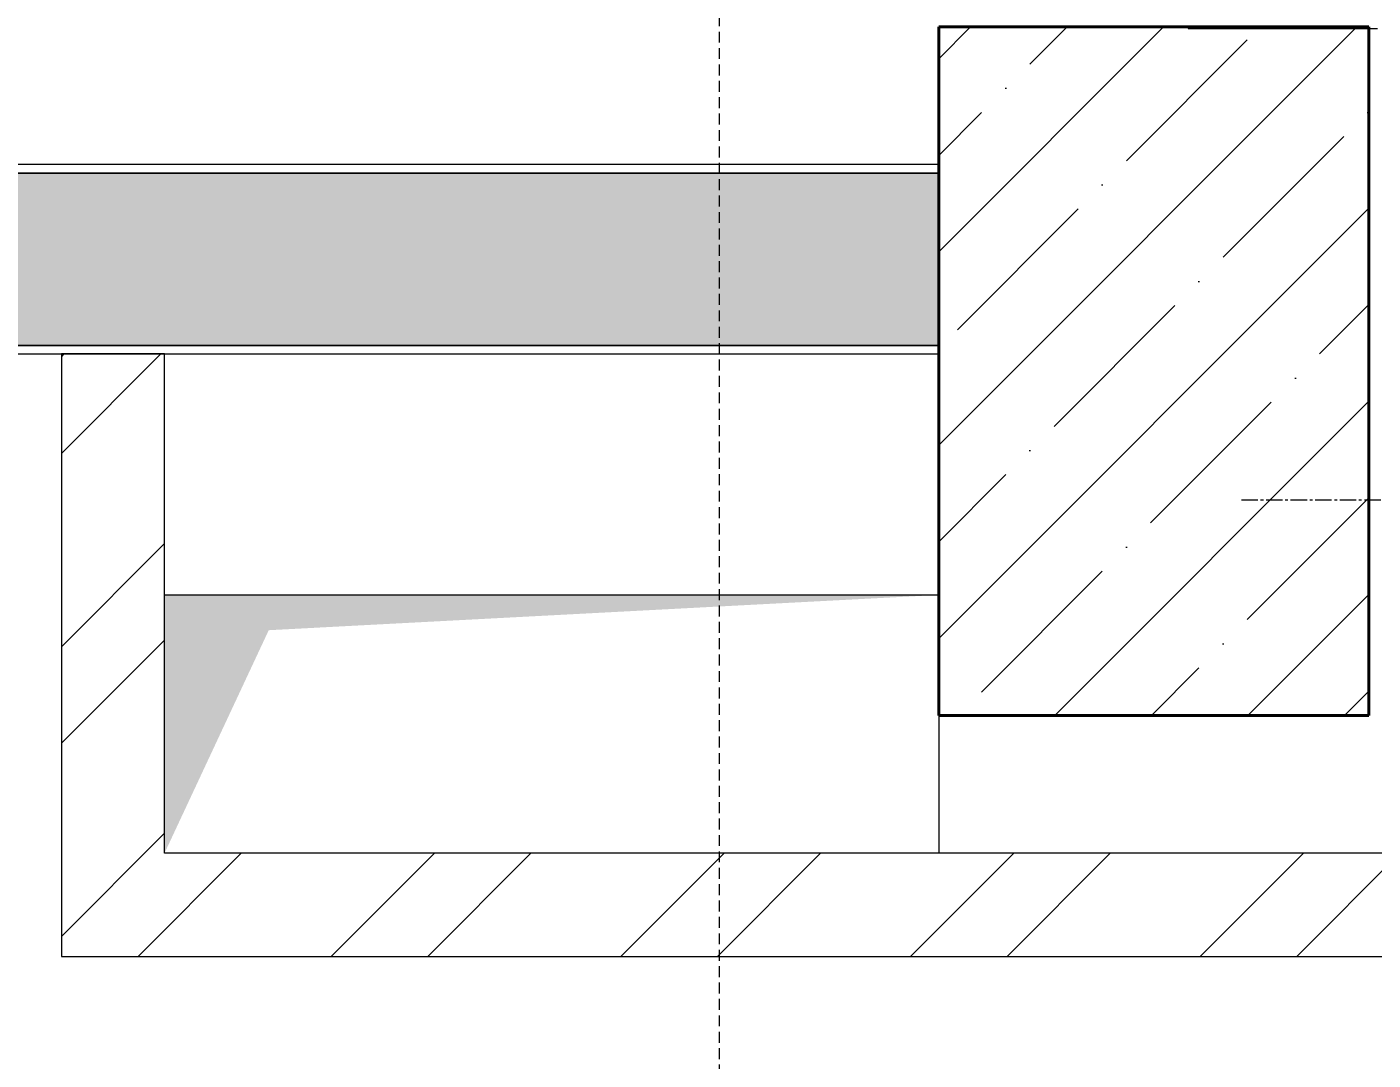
# Model space of a CAD drawing. Header units: millimetres. Extents: x -231292 to 573618, y -153144 to 564035.
# Drawn here: x 143219 to 144784, y 373351 to 374552 of the extents above; entities that cross this region are included whole.
import ezdxf
from ezdxf import colors
from ezdxf.entities.mleader import LeaderData, LeaderLine
from ezdxf.math import Vec2, Vec3

# ---------------------------------------------------------------- set-up
doc = ezdxf.new("R2010")
doc.units = ezdxf.units.MM
for name, pattern in [('CENTER2', [28.575, 19.05, -3.175, 3.175, -3.175]), ('DASHED', [19.05, 12.7, -6.35]), ('HIDDEN2', [4.7625, 3.175, -1.5875])]:
    doc.linetypes.add(name, pattern=pattern)
doc.layers.get('0').update_dxf_attribs({"color": 250})
doc.layers.add('АР_Делит', color=250, linetype='Continuous', lineweight=0, plot=False)
for name, color, linetype, lineweight in [('АР_Колонны', 250, 'Continuous', 35), ('АР_Стены ЖБ', 250, 'Continuous', 35), ('АР_Стены кирпич', 250, 'Continuous', 20), ('АР_Стены ПЕНОблок', 250, 'Continuous', 20), ('АР_Тонкая', 250, 'Continuous', 5), ('АР_Штриховка', 250, 'Continuous', 0), ('ОВ_Шахты', 250, 'Continuous', 5), ('РД_Воронки с кровли', 250, 'Continuous', 18), ('РД_Оси_100', 250, 'Continuous', 0)]:
    doc.layers.add(name, color=color, linetype=linetype, lineweight=lineweight)
doc.styles.add('style1', font='ARIALN.TTF')

# ---------------------------------------------------------------- blocks, each defined once
blk = doc.blocks.new('otv')
at = {"linetype": 'Continuous'}
blk.add_lwpolyline([(0, -1), (0, 0), (1, 0), (1, -1)], close=True, dxfattribs=at)
blk.add_solid([(0, -1), (0, 0), (0.1346, -0.1366), (1, 0)], dxfattribs=at)
blk = doc.blocks.new('СОШ_2200_АР_ОСИ_М100_28.05.24')
at = {"layer": 'АР_Делит', "color": 5, "linetype": 'DASHED'}
blk.add_lwpolyline([(114955, 135155), (114955, -355), (93595.036, -355), (93595.036, 13855), (94145, 13855), (94145, 68320), (66055, 68320), (66055, 13857.73), (83455, 13857.73), (83455, -355), (45245, -355), (45245, 13145), (44695, 13145), (44695, 26755), (45245, 26755), (45245, 68320), (20455, 68320), (20455, 26755), (27955, 26755), (27955, 13145), (-355, 13145), (-355, 100855), (37145, 100855), (37145, 129155)], dxfattribs=at)
at = {"layer": 'РД_Оси_100', "linetype": 'CENTER2'}
blk.add_line((119910, 7800), (94200, 7800), dxfattribs=at)

msp = doc.modelspace()

# ---------------------------------------------------------------- hatches: boundary and pattern name
at = {"layer": 'АР_Штриховка', "linetype": 'Continuous', "lineweight": 0}
h = msp.add_hatch(dxfattribs=at)
h.set_pattern_fill('AR-CONC', color=256, angle=45, style=0)
h.set_pattern_definition([(95, (50428.77, 366201.75), (140.09465, 117.55338), [19.05, -209.55]), (40, (50428.77, 366201.75), (-160.01845, 110.17673), [15.24, -167.6406]), (145.45144, (50440.44, 366211.55), (-19.9238, 227.7301), [16.19, -178.09024]), (91.1842, (50392.85, 366237.67), (221.41024, 161.9534), [28.575, -314.325]), (141.63556, (50411.3, 366251.17), (-7.0866, 342.8268), [24.285, -267.1356]), (36.18415, (50392.85, 366237.67), (-7.0866, 342.8268), [22.86, -251.4597]), (66, (50419.79, 366246.65), (179.51998, 34.89515), [19.05, -209.55]), (11, (50419.79, 366246.65), (-86.53993, 173.9412), [15.24, -167.64]), (116.45145, (50434.75, 366249.56), (92.98005, 208.83634), [16.19, -178.08994]), (82.5, (50428.77, 366201.75), (-57.60547, 61.973414), [0, -165.608, 0, -170.18, 0, -168.275]), (52.5, (50428.77, 366201.75), (-23.58973, 118.087), [0, -97.028, 0, -161.798, 0, -64.135]), (12.5, (50388.716, 366161.7), (99.927863, 91.826196), [0, -63.5, 0, -198.12, 0, -262.89]), (2.5, (50370.76, 366143.74), (86.7639, 122.7224), [0, -82.55, 0, -131.572, 0, -186.69])])
h.paths.add_polyline_path([(144578.768, 374549.752), (144778.768, 374549.752), (144778.768, 374551.753), (144578.768, 374551.753)], flags=0)
h.paths.add_polyline_path([(144578.768, 377801.753), (144778.768, 377801.753), (144778.768, 379301.753), (144578.768, 379301.753)], flags=0)
at = {"layer": 'АР_Штриховка', "linetype": 'Continuous', "lineweight": 5}
h = msp.add_hatch(dxfattribs=at)
h.set_pattern_fill('ANSI35', color=256, scale=25, angle=-360, style=0)
h.set_pattern_definition([(45, (50428.77, 366201.75), (-112.2532, 112.2532), []), (45, (50541.02, 366201.75), (-112.2532, 112.2532), [198.4375, -39.6875, 0, -39.6875])])
h.paths.add_polyline_path([(144278.768, 374551.752), (144278.768, 373751.752), (144778.768, 373751.752), (144778.768, 374551.752)], flags=0)
at = {"layer": 'АР_Штриховка', "linetype": 'Continuous', "lineweight": 0}
h = msp.add_hatch(dxfattribs=at)
h.set_pattern_fill('AR-CONC', color=256, angle=-315, style=0)
h.set_pattern_definition([(95, (50428.77, 366201.75), (140.09465, 117.55338), [19.05, -209.55]), (40, (50428.77, 366201.75), (-160.01845, 110.17673), [15.24, -167.6406]), (145.45144, (50440.44, 366211.55), (-19.9238, 227.7301), [16.19, -178.09024]), (91.1842, (50392.85, 366237.67), (221.41024, 161.9534), [28.575, -314.325]), (141.63556, (50411.3, 366251.17), (-7.0866, 342.8268), [24.285, -267.1356]), (36.18415, (50392.85, 366237.67), (-7.0866, 342.8268), [22.86, -251.4597]), (66, (50419.79, 366246.65), (179.51998, 34.89515), [19.05, -209.55]), (11, (50419.79, 366246.65), (-86.53993, 173.9412), [15.24, -167.64]), (116.45145, (50434.75, 366249.56), (92.98005, 208.83634), [16.19, -178.08994]), (82.5, (50428.77, 366201.75), (-57.60547, 61.973414), [0, -165.608, 0, -170.18, 0, -168.275]), (52.5, (50428.77, 366201.75), (-23.58973, 118.087), [0, -97.028, 0, -161.798, 0, -64.135]), (12.5, (50388.716, 366161.7), (99.927863, 91.826196), [0, -63.5, 0, -198.12, 0, -262.89]), (2.5, (50370.76, 366143.74), (86.7639, 122.7224), [0, -82.55, 0, -131.572, 0, -186.69])])
h.paths.add_polyline_path([(133627.768, 374381.752), (133627.768, 374181.752), (133628.767, 374181.752), (133628.767, 374381.752)], flags=0)
h.paths.add_polyline_path([(134878.768, 374381.752), (134878.768, 374181.752), (135778.767, 374181.752), (135778.767, 374381.752)], flags=0)
h.paths.add_polyline_path([(138678.767, 374381.752), (138678.767, 374181.752), (144279.453, 374181.752), (144279.453, 374381.752)], flags=0)
h = msp.add_hatch(dxfattribs=at)
h.set_pattern_fill('ANSI32', color=256, scale=25, style=0)
h.set_pattern_definition([(45, (50428.77, 366201.75), (-168.3798, 168.3798), []), (45, (50541.02, 366201.75), (-168.3798, 168.3798), [])])
h.paths.add_polyline_path([(143258.804, 373471.752), (143378.804, 373591.752), (143378.804, 374171.752), (143258.804, 374171.752)], flags=0)
h = msp.add_hatch(dxfattribs=at)
h.set_pattern_fill('ANSI32', color=256, scale=25, angle=-360, style=0)
h.set_pattern_definition([(45, (50428.77, 366201.75), (-168.3798, 168.3798), []), (45, (50541.02, 366201.75), (-168.3798, 168.3798), [])])
h.paths.add_polyline_path([(144828.768, 373471.752), (144828.768, 373591.752), (143378.804, 373591.752), (143258.804, 373471.752)], flags=0)

# ---------------------------------------------------------------- linework, layer by layer
at = {"layer": 'АР_Колонны', "linetype": 'HIDDEN2', "lineweight": 25}
for p, q in [((144278.768, 374551.752), (144778.768, 374551.752)), ((144278.768, 373751.752), (144278.768, 374551.752)), ((144778.768, 374551.752), (144778.768, 373751.752)), ((144778.768, 373751.752), (144278.768, 373751.752))]:
    msp.add_line(p, q, dxfattribs=at)
at = {"layer": 'АР_Колонны', "linetype": 'Continuous', "lineweight": 35}
for p, q in [((144278.768, 374551.752), (144278.768, 373751.752)), ((144778.768, 374551.752), (144278.768, 374551.752)), ((144778.768, 373751.752), (144778.768, 374551.752)), ((144278.768, 373751.752), (144778.768, 373751.752))]:
    msp.add_line(p, q, dxfattribs=at)
at = {"layer": 'АР_Стены ЖБ', "linetype": 'Continuous', "lineweight": 40}
for p, q in [((144278.768, 374551.752), (144278.768, 373751.752)), ((144778.768, 374551.752), (144278.768, 374551.752)), ((144778.768, 373751.752), (144778.768, 374551.752)), ((144278.768, 373751.752), (144778.768, 373751.752))]:
    msp.add_line(p, q, dxfattribs=at)
at = {"layer": 'АР_Стены кирпич', "linetype": 'Continuous', "lineweight": 20}
for p, q in [((143378.804, 374171.752), (143258.804, 374171.752)), ((143258.804, 374171.752), (143258.804, 373471.752)), ((143378.804, 373591.752), (143378.804, 374171.752)), ((144828.768, 373591.752), (143378.804, 373591.752)), ((143258.804, 373471.752), (144828.768, 373471.752))]:
    msp.add_line(p, q, dxfattribs=at)
at = {"layer": 'АР_Стены ПЕНОблок', "linetype": 'Continuous', "lineweight": 20}
for p, q in [((144578.768, 374551.753), (144578.768, 374549.752)), ((144578.768, 374549.752), (144778.768, 374549.752)), ((144778.768, 374549.752), (144778.768, 374551.753)), ((144279.453, 374381.752), (138678.767, 374381.752)), ((144279.453, 374181.752), (144279.453, 374381.752)), ((138678.767, 374181.752), (144279.453, 374181.752))]:
    msp.add_line(p, q, dxfattribs=at)
at = {"layer": 'АР_Тонкая', "linetype": 'Continuous', "lineweight": 0}
for p, q in [((144568.768, 374551.753), (144568.768, 374549.752)), ((144568.768, 374549.752), (144578.768, 374549.752)), ((144578.768, 374549.752), (144578.768, 374551.753)), ((144778.768, 374551.753), (144778.768, 374549.752)), ((144778.768, 374549.752), (144788.768, 374549.752)), ((144279.453, 374391.752), (138678.767, 374391.752)), ((144279.453, 374381.752), (144279.453, 374391.752)), ((138678.767, 374381.752), (144279.453, 374381.752)), ((144279.453, 374181.752), (138678.767, 374181.752)), ((138678.767, 374171.752), (144279.453, 374171.752)), ((144279.453, 374171.752), (144279.453, 374181.752))]:
    msp.add_line(p, q, dxfattribs=at)

# ---------------------------------------------------------------- block references
at = {"layer": 'ОВ_Шахты', "xscale": 900, "yscale": 300, "zscale": 1400}
msp.add_blockref('otv', (143378.768, 373891.752), dxfattribs=at)
at = {"layer": 'РД_Оси_100'}
msp.add_blockref('СОШ_2200_АР_ОСИ_М100_28.05.24', (50428.768, 366201.753), dxfattribs=at)

# ---------------------------------------------------------------- leaders
at = {"layer": 'РД_Воронки с кровли', "lineweight": 70}
ml = msp.add_multileader_mtext('Standard', dxfattribs=at)
ml.set_content('ВК_Под потолком 4 этажа уйдет в с.у. соседний. ниже опускать не надо.', color=256, style='style1')
ml.set_leader_properties(color=256)
ml.build(insert=Vec2(0, 0))
ml.multileader.update_dxf_attribs({"has_dogleg": 0, "text_left_attachment_type": 6, "text_right_attachment_type": 6, "arrow_head_size": 500, "scale": 100})
ctx = ml.context
ctx.base_point, ctx.scale, ctx.char_height, ctx.arrow_head_size, ctx.landing_gap_size, ctx.plane_origin, ctx.plane_x_axis, ctx.plane_y_axis = Vec3(89976.721, 372153.495), 100, 300, 500, 50, Vec3(64943.192, 362296.395), Vec3(1, 0.00000001), Vec3(-0.00000001, 1)
ctx.left_attachment, ctx.right_attachment = 6, 6
notes = []
notes.append((ctx, [(0, (1, 1, 0), (94475.649, 372153.495), (-1, -0.00000001), 8, [(1, [(102928.768, 377981.754)], 0, [])])]))
ctx.mtext.insert, ctx.mtext.text_direction, ctx.mtext.rotation, ctx.mtext.width, ctx.mtext.defined_height, ctx.mtext.flow_direction = Vec3(90028.768, 372541.694), Vec3(1, 0.00000001), 0.00000001, 4538.94863, 395.157, 5
for ctx, leaders in notes:
    for number, flags, end, landing, length, lines in leaders:
        leader = LeaderData()
        leader.index, (leader.has_last_leader_line, leader.has_dogleg_vector, leader.attachment_direction) = number, flags
        leader.last_leader_point, leader.dogleg_vector, leader.dogleg_length = Vec3(end), Vec3(landing), length
        for number, points, colour, breaks in lines:
            line = LeaderLine()
            line.index, line.vertices, line.color, line.breaks = number, Vec3.list(points), colors.encode_raw_color(colour), breaks
            leader.lines.append(line)
        ctx.leaders.append(leader)

doc.saveas('drawing.dxf')
